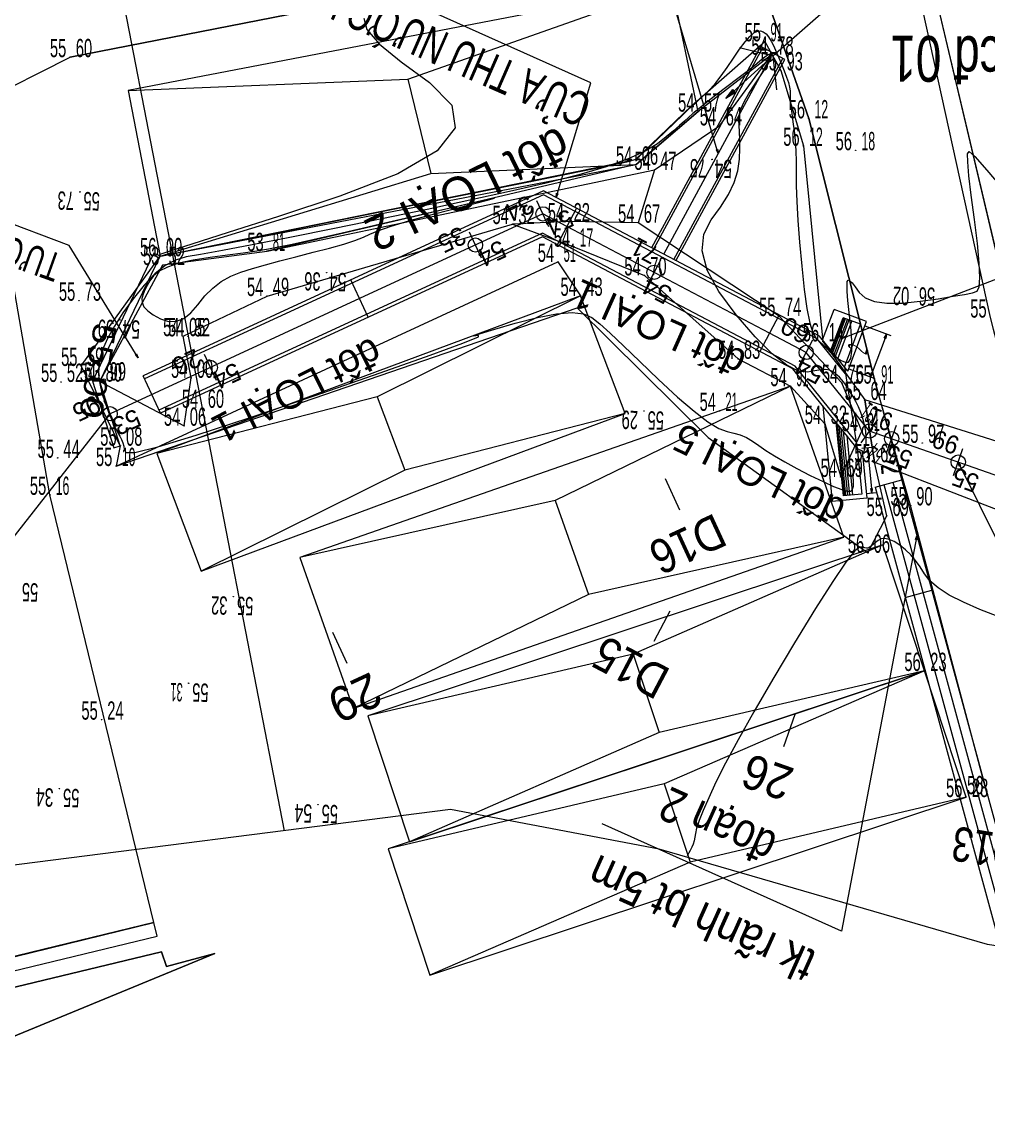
# Model space of a CAD drawing. Extents: x 2341 to 2734, y 4842 to 5070.
# Drawn here: x 2390.81 to 2433, y 4896.5 to 4944.51 of the extents above; entities that cross this region are included whole.
import ezdxf
from ezdxf.enums import TextEntityAlignment as Align

# ---------------------------------------------------------------- set-up
doc = ezdxf.new("R2010")
doc.units = 0
doc.header["$LTSCALE"] = 0.32
doc.header["$PDMODE"] = 32
doc.header["$PDSIZE"] = 0.16
for name, color, linetype, lineweight in [('1', 7, 'Continuous', 13), ('10', 7, 'Continuous', 13), ('2', 7, 'Continuous', 13), ('25', 7, 'Continuous', 13), ('26', 7, 'Continuous', 13), ('28', 7, 'Continuous', 13), ('3', 7, 'Continuous', 13), ('30', 7, 'Continuous', 13), ('32', 7, 'Continuous', 13), ('38', 7, 'Continuous', 13), ('39', 7, 'Continuous', 13), ('4', 7, 'Continuous', 13), ('6', 7, 'Continuous', 13), ('7', 7, 'Continuous', 13), ('8', 7, 'Continuous', 13), ('9', 7, 'Continuous', 13)]:
    doc.layers.add(name, color=color, linetype=linetype, lineweight=lineweight)
doc.layers.add('17', color=7, linetype='Continuous')

msp = doc.modelspace()

# ---------------------------------------------------------------- hatches: boundary and pattern name
at = {"layer": '3'}
msp.add_hatch(color=256, dxfattribs=at).paths.add_polyline_path([(2421.9687, 4941.4363), (2421.5422, 4941.1623), (2421.8568, 4941.5598)])
at = {"layer": '30'}
for points in [[(2421.1951, 4938.9451), (2421.2176, 4938.764), (2421.1376, 4938.928)], [(2414.2132, 4937.0094), (2414.132, 4936.8459), (2414.1558, 4937.0269)], [(2426.8146, 4930.741), (2426.6358, 4930.7045), (2426.7931, 4930.797)], [(2395.8134, 4930.0138), (2395.8821, 4929.8447), (2395.7623, 4929.9824)], [(2394.5248, 4927.2791), (2394.6594, 4927.4022), (2394.572, 4927.2421)], [(2431.7414, 4925.1125), (2431.6883, 4925.2871), (2431.7952, 4925.1392)], [(2429.8268, 4921.8978), (2429.8899, 4922.069), (2429.8858, 4921.8866)]]:
    msp.add_hatch(color=256, dxfattribs=at).paths.add_polyline_path(points)
at = {"layer": '9'}
for points in [[(2428.4664, 4930.7037), (2428.5679, 4930.8792), (2428.5288, 4930.6803)], [(2427.9661, 4929.1825), (2427.8646, 4929.007), (2427.9037, 4929.2059)], [(2427.7177, 4925.7188), (2427.7312, 4925.9211), (2427.784, 4925.7254)], [(2427.9412, 4924.1331), (2427.9277, 4923.9308), (2427.8749, 4924.1266)]]:
    msp.add_hatch(color=256, dxfattribs=at).paths.add_polyline_path(points)

# ---------------------------------------------------------------- linework, layer by layer
at = {"layer": '1'}
for centre in [(2423.249, 4943.666), (2392.911, 4942.973), (2423.542, 4943.079), (2423.945, 4942.399), (2420.34, 4940.595), (2421.29, 4939.991), (2425.169, 4940.302), (2424.934, 4939.1), (2427.221, 4938.909), (2417.627, 4938.279), (2418.432, 4938.049), (2412.238, 4935.683), (2414.648, 4935.802), (2417.718, 4935.741), (2414.912, 4934.692), (2396.846, 4934.277), (2401.517, 4934.504), (2396.964, 4933.896), (2414.214, 4934.032), (2417.994, 4933.44), (2393.303, 4932.333), (2401.515, 4932.54), (2415.205, 4932.548), (2423.878, 4931.665), (2397.853, 4930.786), (2398.068, 4930.776), (2425.789, 4930.556), (2422.086, 4929.795), (2393.399, 4929.485), (2392.522, 4928.788), (2394.214, 4928.8), (2394.391, 4928.849), (2398.197, 4928.964), (2424.371, 4928.602), (2426.618, 4928.743), (2428.083, 4928.712), (2427.612, 4927.999), (2398.673, 4927.655), (2421.279, 4927.524), (2397.888, 4926.87), (2425.873, 4926.953), (2427.486, 4926.639), (2395.106, 4926.001), (2430.123, 4926.123), (2392.37, 4925.47), (2394.921, 4925.114), (2428.038, 4925.278), (2426.563, 4924.637), (2392.035, 4923.853), (2429.613, 4923.394), (2428.572, 4922.931), (2427.754, 4921.323), (2430.223, 4916.16), (2394.285, 4914.033), (2432.042, 4910.652), (2432.962, 4910.775)]:
    msp.add_circle(centre, 0.01, dxfattribs=at)
at = {"layer": '10'}
for p, q in [((2418.309, 4934.653), (2423.071, 4943.4464)), ((2418.397, 4934.6054), (2423.1589, 4943.3988)), ((2418.8366, 4934.3673), (2423.5986, 4943.1607)), ((2419.2763, 4934.1292), (2424.0383, 4942.9226))]:
    msp.add_line(p, q, dxfattribs=at)
for points in [[(2419.3642, 4934.0816), (2424.1262, 4942.875), (2423.071, 4943.4464)], [(2426.8731, 4929.2535), (2425.6388, 4930.7836), (2413.5885, 4937.1322), (2396.0996, 4929.0538)], [(2426.7738, 4929.1378), (2425.5415, 4930.6653), (2413.5842, 4936.965), (2396.1625, 4928.9177)], [(2414.6063, 4935.5788), (2413.5624, 4936.1288), (2405.5553, 4932.4302), (2394.6613, 4927.3981)], [(2427.0058, 4927.6556), (2425.0549, 4930.074), (2423.4536, 4930.9176), (2414.6063, 4935.5788)], [(2427.2379, 4926.1734), (2424.5684, 4929.4826), (2413.5405, 4935.2926), (2396.7915, 4927.5559)], [(2427.2843, 4925.877), (2424.4711, 4929.3643), (2413.5362, 4935.1253), (2396.8544, 4927.4198)], [(2436.5228, 4923.9406), (2435.5529, 4923.9327), (2427.8238, 4926.6416), (2427.0058, 4927.6556)]]:
    msp.add_lwpolyline(points, dxfattribs=at)
at = {"layer": '2'}
for centre in [(2423.249, 4943.666), (2392.911, 4942.973), (2423.542, 4943.079), (2423.945, 4942.399), (2420.34, 4940.595), (2421.29, 4939.991), (2425.169, 4940.302), (2424.934, 4939.1), (2427.221, 4938.909), (2417.627, 4938.279), (2418.432, 4938.049), (2412.238, 4935.683), (2414.648, 4935.802), (2417.718, 4935.741), (2414.912, 4934.692), (2396.846, 4934.277), (2401.517, 4934.504), (2396.964, 4933.896), (2414.214, 4934.032), (2417.994, 4933.44), (2393.303, 4932.333), (2401.515, 4932.54), (2415.205, 4932.548), (2423.878, 4931.665), (2397.853, 4930.786), (2398.068, 4930.776), (2425.789, 4930.556), (2422.086, 4929.795), (2393.399, 4929.485), (2392.522, 4928.788), (2394.214, 4928.8), (2398.197, 4928.964), (2424.371, 4928.602), (2426.618, 4928.743), (2428.083, 4928.712), (2427.612, 4927.999), (2398.673, 4927.655), (2421.279, 4927.524), (2397.888, 4926.87), (2425.873, 4926.953), (2427.486, 4926.639), (2395.106, 4926.001), (2430.123, 4926.123), (2392.37, 4925.47), (2394.921, 4925.114), (2428.038, 4925.278), (2426.563, 4924.637), (2392.035, 4923.853), (2429.613, 4923.394), (2428.572, 4922.931), (2427.754, 4921.323), (2430.223, 4916.16), (2394.285, 4914.033), (2432.042, 4910.652), (2432.962, 4910.775)]:
    msp.add_circle(centre, 0.01, dxfattribs=at)
at = {"layer": '25'}
for p, q in [((2419.5379, 4923.1922), (2418.9089, 4924.554)), ((2418.4128, 4917.4666), (2419.112, 4918.7937)), ((2405.0127, 4916.4828), (2404.3837, 4917.8445)), ((2424.0731, 4912.8563), (2424.5692, 4914.2718))]:
    msp.add_line(p, q, dxfattribs=at)
at = {"layer": '26'}
for p, q in [((2413.8244, 4935.5614), (2413.3003, 4936.6962)), ((2410.874, 4934.1985), (2410.3498, 4935.3333)), ((2418.1193, 4933.0215), (2418.702, 4934.1274)), ((2424.7636, 4929.521), (2425.3462, 4930.6269)), ((2399.2992, 4928.8519), (2398.775, 4929.9867)), ((2394.9234, 4926.8307), (2394.3993, 4927.9655)), ((2427.4635, 4926.1309), (2428.1842, 4927.1522)), ((2428.5797, 4925.7144), (2428.9931, 4926.894)), ((2431.4863, 4924.6956), (2431.8998, 4925.8753))]:
    msp.add_line(p, q, dxfattribs=at)
for centre in [(2413.5624, 4936.1288), (2410.6119, 4934.7659), (2418.4106, 4933.5745), (2425.0549, 4930.074), (2399.0371, 4929.4193), (2394.6613, 4927.3981), (2427.8238, 4926.6416), (2428.7864, 4926.3042), (2431.6931, 4925.2855)]:
    msp.add_circle(centre, 0.3125, dxfattribs=at)
at = {"layer": '28'}
for p, q in [((2425.7708, 4930.62), (2426.2724, 4931.9552)), ((2427.6883, 4931.4233), (2426.2724, 4931.9552)), ((2426.1352, 4930.1683), (2426.6701, 4931.5922)), ((2426.1518, 4930.1477), (2426.6914, 4931.5842)), ((2426.1692, 4930.1261), (2426.7138, 4931.5758)), ((2426.2138, 4930.0708), (2426.7711, 4931.5542)), ((2426.2824, 4929.9858), (2426.8592, 4931.5211)), ((2426.3393, 4929.9153), (2426.9323, 4931.4937)), ((2426.4358, 4929.7956), (2427.0562, 4931.4471)), ((2427.4307, 4931.3064), (2426.6701, 4931.5922)), ((2426.7274, 4929.4342), (2427.4307, 4931.3064)), ((2426.8731, 4929.2535), (2427.6883, 4931.4233)), ((2425.7814, 4927.7399), (2426.1943, 4923.5587)), ((2426.3539, 4927.0303), (2426.6722, 4923.8068)), ((2426.38, 4926.9979), (2426.6949, 4923.8091)), ((2426.4074, 4926.964), (2426.7187, 4923.8114)), ((2426.4775, 4926.8771), (2426.7796, 4923.8175)), ((2426.5707, 4926.7616), (2426.8606, 4923.8254)), ((2426.6746, 4926.6328), (2426.9509, 4923.8344)), ((2426.8263, 4926.4448), (2427.0827, 4923.8474)), ((2427.2843, 4925.877), (2427.4808, 4923.8867)), ((2427.2843, 4925.877), (2427.4947, 4925.7817)), ((2427.4947, 4925.7817), (2427.6995, 4923.7073)), ((2427.6995, 4923.7073), (2426.1943, 4923.5587)), ((2427.4808, 4923.8867), (2426.6722, 4923.8068))]:
    msp.add_line(p, q, dxfattribs=at)
at = {"layer": '3'}
for p, q in [((2423.597, 4943.0325), (2432.324, 4950.683)), ((2394.3456, 4949.9787), (2402.2537, 4909.1834)), ((2421.5422, 4941.1623), (2423.422, 4942.8653)), ((2407.6642, 4942.0112), (2408.6599, 4937.8861)), ((2394.214, 4928.8), (2393.892, 4928.8225)), ((2406.32, 4928.1335), (2407.5272, 4924.9302)), ((2428.0675, 4924.1969), (2434.7223, 4899.7317)), ((2428.4535, 4924.3019), (2435.1082, 4899.8366)), ((2428.8395, 4924.4069), (2435.4942, 4899.9416)), ((2414.0955, 4923.6122), (2415.5495, 4919.5051)), ((2417.5035, 4916.8967), (2418.636, 4913.4674)), ((2418.854, 4911.2332), (2419.9865, 4907.8039))]:
    msp.add_line(p, q, dxfattribs=at)
for points in [[(2447.9595, 4953.8413), (2430.279, 4947.435), (2435.473, 4925.48), (2437.427, 4925.149), (2445.766, 4924.157), (2451.382, 4923.803), (2453.657, 4923.992), (2456.729, 4923.372), (2458.953, 4922.041), (2463.153, 4919.541), (2467.278, 4917.463), (2480.361, 4912.181), (2480.716, 4911.284)], [(2441.0308, 4901.4476), (2435.583, 4921.959), (2434.668, 4925.479), (2433.1, 4931.597), (2429.651, 4947.292), (2430.493, 4950.928), (2437.4289, 4953.2145)], [(2396.5752, 4905.1667), (2392.035, 4923.853), (2389.049, 4941.017), (2392.911, 4942.973), (2420.781, 4948.436), (2423.288, 4945.673), (2425.169, 4940.302), (2428.083, 4928.712), (2435.8802, 4900.0466)], [(2395.4523, 4941.514), (2407.6642, 4942.0112), (2419.188, 4946.085)], [(2422.1444, 4943.396), (2423.597, 4943.0325), (2423.7609, 4941.5508)], [(2396.846, 4934.277), (2408.6599, 4937.8861), (2417.627, 4938.279)], [(2394.921, 4925.114), (2414.214, 4934.032), (2415.205, 4932.548)], [(2415.205, 4932.548), (2406.32, 4928.1335), (2396.7032, 4925.6607)], [(2424.371, 4928.602), (2414.0955, 4923.6122), (2402.9387, 4921.1119)], [(2417.144, 4927.4029), (2407.5272, 4924.9302), (2398.6422, 4920.5156)], [(2426.7063, 4922.0054), (2415.5495, 4919.5051), (2405.274, 4914.5152)], [(2428.404, 4921.668), (2417.5035, 4916.8967), (2405.9165, 4914.2041)], [(2430.223, 4916.16), (2418.854, 4911.2332), (2406.7985, 4908.3851)], [(2430.223, 4916.16), (2418.636, 4913.4674), (2407.7355, 4908.6961)], [(2432.042, 4910.652), (2419.9865, 4907.8039), (2408.6175, 4902.8771)]]:
    msp.add_lwpolyline(points, dxfattribs=at)
for points in [[(2395.4523, 4941.514), (2396.846, 4934.277), (2417.627, 4938.279), (2420.34, 4940.595), (2419.188, 4946.085)], [(2421.9687, 4941.4363), (2421.5422, 4941.1623), (2421.8568, 4941.5598)], [(2394.8202, 4925.9099), (2395.106, 4926.001), (2394.214, 4928.8), (2396.846, 4934.277), (2396.5756, 4934.4069), (2393.892, 4928.8225)], [(2415.205, 4932.548), (2396.7032, 4925.6607), (2398.6422, 4920.5156), (2417.144, 4927.4029)], [(2424.371, 4928.602), (2402.9387, 4921.1119), (2405.274, 4914.5152), (2426.7063, 4922.0054)], [(2428.038, 4925.278), (2435.867, 4922.258), (2435.246, 4925.5994), (2427.612, 4927.999)], [(2428.404, 4921.668), (2405.9165, 4914.2041), (2407.7355, 4908.6961), (2430.223, 4916.16)], [(2430.223, 4916.16), (2406.7985, 4908.3851), (2408.6175, 4902.8771), (2432.042, 4910.652)]]:
    msp.add_lwpolyline(points, close=True, dxfattribs=at)
at = {"layer": '30'}
for points in [[(2421.2176, 4938.764), (2417.4416, 4951.459), (2392.4229, 4962.6854)], [(2414.132, 4936.8459), (2415.658, 4941.8515), (2397.5448, 4949.9793)], [(2395.8821, 4929.8447), (2392.8703, 4934.7459), (2383.3761, 4938.3334)], [(2426.6358, 4930.7045), (2434.5873, 4933.7571), (2443.8472, 4929.6019)], [(2394.6594, 4927.4022), (2382.512, 4911.9052), (2368.4673, 4918.2073)], [(2431.6883, 4925.2871), (2439.1257, 4910.2861), (2453.1703, 4903.9839)], [(2429.8899, 4922.069), (2426.6038, 4904.7962), (2416.1523, 4909.4861)]]:
    msp.add_lwpolyline(points, dxfattribs=at)
for points in [[(2421.1951, 4938.9451), (2421.2176, 4938.764), (2421.1376, 4938.928)], [(2414.2132, 4937.0094), (2414.132, 4936.8459), (2414.1558, 4937.0269)], [(2426.8146, 4930.741), (2426.6358, 4930.7045), (2426.7931, 4930.797)], [(2395.8134, 4930.0138), (2395.8821, 4929.8447), (2395.7623, 4929.9824)], [(2394.5248, 4927.2791), (2394.6594, 4927.4022), (2394.572, 4927.2421)], [(2431.7414, 4925.1125), (2431.6883, 4925.2871), (2431.7952, 4925.1392)], [(2429.8268, 4921.8978), (2429.8899, 4922.069), (2429.8858, 4921.8866)]]:
    msp.add_lwpolyline(points, close=True, dxfattribs=at)
at = {"layer": '32'}
for centre in [(2420.9476, 4938.5056), (2393.3404, 4937.0912), (2404.1127, 4933.5644), (2429.8158, 4932.9268), (2395.0968, 4931.4923), (2417.9725, 4927.5147), (2400.0427, 4919.4087), (2398.0877, 4915.626), (2392.4477, 4911.0237), (2403.7402, 4910.3249)]:
    msp.add_circle(centre, 0.01, dxfattribs=at)
at = {"layer": '38'}
msp.add_line((2374.3595, 4899.769), (2396.5752, 4905.1667), dxfattribs=at)
at = {"layer": '39'}
for points in [[(2396.5752, 4905.1667), (2374.3595, 4899.769), (2374.4971, 4899.2076), (2396.7183, 4904.583)], [(2372.1957, 4897.0469), (2374.8903, 4897.8795), (2374.6999, 4898.5492), (2396.9061, 4903.8915), (2397.12, 4903.2459), (2399.2294, 4903.8155), (2386.2898, 4898.4915)], [(2396.9061, 4903.8915), (2374.6999, 4898.5492), (2374.8903, 4897.8795), (2372.1957, 4897.0469), (2386.2898, 4898.4915), (2399.2294, 4903.8155), (2397.12, 4903.2459)], [(2372.1957, 4897.0469), (2374.8903, 4897.8795), (2374.6999, 4898.5492), (2396.9061, 4903.8915), (2397.12, 4903.2459), (2399.2294, 4903.8155), (2386.2898, 4898.4915)], [(2396.9061, 4903.8915), (2374.6999, 4898.5492), (2374.8903, 4897.8795), (2372.1957, 4897.0469), (2386.2898, 4898.4915), (2399.2294, 4903.8155), (2397.12, 4903.2459)], [(2372.1957, 4897.0469), (2374.8903, 4897.8795), (2374.6999, 4898.5492), (2396.9061, 4903.8915), (2397.12, 4903.2459), (2399.2294, 4903.8155), (2386.2898, 4898.4915)], [(2396.9061, 4903.8915), (2374.6999, 4898.5492), (2374.8903, 4897.8795), (2372.1957, 4897.0469), (2386.2898, 4898.4915), (2399.2294, 4903.8155), (2397.12, 4903.2459)]]:
    msp.add_lwpolyline(points, close=True, dxfattribs=at)
at = {"layer": '4'}
for points in [[(2437.937, 4913.096), (2435.583, 4921.959), (2433.1, 4931.597), (2429.651, 4947.292), (2430.493, 4950.928)], [(2432.962, 4910.775), (2429.613, 4923.394), (2428.083, 4928.712), (2425.169, 4940.302), (2423.288, 4945.673), (2420.781, 4948.436), (2392.911, 4942.973)], [(2430.279, 4947.435), (2433.942, 4931.874), (2435.473, 4925.48), (2435.473, 4925.48), (2445.859, 4924.313), (2451.425, 4924.011), (2453.823, 4924.017), (2456.575, 4923.504), (2459.134, 4921.97), (2463.076, 4919.618), (2467.254, 4917.546), (2480.507, 4912.302), (2486.618, 4900.936), (2490.332, 4895.977), (2496.504, 4886.891), (2500.43, 4885.152), (2515.655, 4882.828), (2525.217, 4874.452), (2536.114, 4875.697), (2555.727, 4890.345), (2574.607, 4899.977)], [(2395.106, 4926.001), (2393.399, 4929.485), (2396.846, 4934.277), (2417.5953, 4938.4971), (2420.0493, 4940.8417), (2423.249, 4943.666), (2423.945, 4942.399)], [(2394.214, 4928.8), (2396.964, 4933.896), (2401.517, 4934.504), (2418.432, 4938.049), (2421.29, 4939.991), (2423.542, 4943.079)], [(2423.542, 4943.079), (2420.34, 4940.595), (2417.627, 4938.279), (2401.517, 4934.504)], [(2423.945, 4942.399), (2424.934, 4939.1), (2425.789, 4930.556), (2427.612, 4927.999)], [(2418.432, 4938.049), (2417.718, 4935.741), (2414.648, 4935.802), (2412.238, 4935.683)], [(2394.214, 4928.8), (2397.888, 4926.87), (2398.197, 4928.964), (2397.853, 4930.786), (2401.515, 4932.54), (2412.238, 4935.683), (2414.912, 4934.692), (2417.994, 4933.44), (2422.086, 4929.795), (2424.374, 4928.599), (2425.873, 4926.953), (2426.563, 4924.637), (2427.486, 4926.639), (2426.618, 4928.743), (2423.878, 4931.665), (2417.718, 4935.741)], [(2395.106, 4926.001), (2394.921, 4925.114), (2415.0567, 4932.0178), (2420.7708, 4926.3543), (2427.754, 4921.323), (2428.572, 4922.931), (2428.038, 4925.278), (2427.612, 4927.999)]]:
    msp.add_lwpolyline(points, dxfattribs=at)
msp.add_point((2394.391, 4928.849), dxfattribs=at)
at = {"layer": '6'}
for points in [[(2424.7204, 4929.2537), (2424.2086, 4929.5177), (2423.5763, 4930.0205), (2422.8278, 4930.7614), (2421.992, 4931.7156), (2421.2391, 4932.7363), (2420.7391, 4933.6767), (2420.5206, 4934.5119), (2420.5836, 4935.2386), (2420.9017, 4935.8633), (2421.3145, 4936.4266), (2421.6617, 4936.9696), (2421.9159, 4937.4991), (2422.0735, 4938.0158), (2422.1403, 4938.5161), (2422.1541, 4938.9782), (2422.1528, 4939.3805), (2422.1431, 4939.7195), (2422.127, 4939.9959), (2422.1103, 4940.2183), (2422.1245, 4940.4364), (2422.2012, 4940.6999), (2422.3457, 4941.0171), (2422.5571, 4941.3878), (2422.8259, 4941.8024), (2423.0947, 4942.2042), (2423.3065, 4942.5364), (2423.4515, 4942.7892), (2423.5287, 4942.9616), (2423.5414, 4943.0571), (2423.5114, 4943.0967), (2423.4602, 4943.1018), (2423.3914, 4943.076), (2423.3048, 4943.0195), (2423.1957, 4942.9302), (2423.0357, 4942.7955), (2422.7967, 4942.6029), (2422.4742, 4942.3503), (2422.0692, 4942.0389), (2421.5935, 4941.6767)], [(2421.5935, 4941.6767), (2421.115, 4941.3115), (2420.7021, 4940.9908), (2420.366, 4940.7228), (2420.1074, 4940.5076), (2419.9171, 4940.3389), (2419.7411, 4940.178), (2419.5253, 4939.9864), (2419.2601, 4939.7576), (2418.9415, 4939.4907), (2418.5566, 4939.1878), (2418.0307, 4938.8621), (2417.2893, 4938.5268), (2416.3198, 4938.1842), (2415.1213, 4937.8346), (2413.7009, 4937.4773), (2412.1018, 4937.1085), (2410.3674, 4936.7246), (2408.5061, 4936.325), (2406.525, 4935.9107), (2404.4584, 4935.4884), (2402.5047, 4935.097), (2400.8621, 4934.7751), (2399.564, 4934.529), (2398.6115, 4934.3573), (2397.9797, 4934.2459), (2397.5162, 4934.1109), (2397.0686, 4933.8683), (2396.611, 4933.5042), (2396.1401, 4933.0185), (2395.6621, 4932.4241), (2395.2177, 4931.7996), (2394.8477, 4931.2235), (2394.559, 4930.7091), (2394.3524, 4930.2578), (2394.2259, 4929.8639), (2394.1662, 4929.4935), (2394.1598, 4929.1123), (2394.2045, 4928.7146), (2394.2989, 4928.3004)], [(2394.2989, 4928.3004), (2394.4382, 4927.875), (2394.5948, 4927.4709), (2394.7408, 4927.1207), (2394.8715, 4926.8297), (2394.9859, 4926.5983), (2395.0837, 4926.4219), (2395.1622, 4926.2741), (2395.2192, 4926.1285), (2395.2559, 4925.9812), (2395.2806, 4925.8346), (2395.3431, 4925.7077), (2395.7333, 4925.7113), (2396.7406, 4925.9562), (2398.4116, 4926.4604), (2400.7373, 4927.2208), (2403.6161, 4928.201), (2406.4474, 4929.1856), (2408.6309, 4929.9593), (2410.0657, 4930.486), (2410.7476, 4930.7634), (2410.7512, 4930.8147), (2410.5285, 4930.7814), (2410.5322, 4930.8051), (2410.8389, 4930.9096), (2411.4557, 4931.0967), (2412.3501, 4931.3536), (2413.3183, 4931.6007), (2414.1564, 4931.7586), (2414.8301, 4931.8136), (2415.337, 4931.7629), (2415.698, 4931.604), (2416.0405, 4931.3245), (2416.4919, 4930.9118), (2417.0735, 4930.3647), (2417.786, 4929.6863), (2418.6111, 4928.8986), (2419.4403, 4928.1289), (2420.1647, 4927.5047), (2420.7659, 4927.0475)], [(2426.9758, 4928.3609), (2426.8682, 4928.5319), (2426.7705, 4928.6759), (2426.6817, 4928.7945), (2426.5957, 4928.8971), (2426.5066, 4928.993), (2426.4133, 4929.0838), (2426.315, 4929.1694), (2426.2089, 4929.2475), (2426.0783, 4929.3046), (2425.9066, 4929.3275), (2425.6908, 4929.3145), (2425.4293, 4929.2685), (2425.1166, 4929.2094), (2424.7204, 4929.2537)], [(2420.7659, 4927.0475), (2421.2422, 4926.7583), (2421.6019, 4926.6231), (2421.8957, 4926.556), (2422.1749, 4926.471), (2422.4483, 4926.3533), (2422.7184, 4926.2005), (2422.9911, 4926.0132), (2423.2993, 4925.7965), (2423.6757, 4925.5558), (2424.1256, 4925.2922), (2424.6477, 4925.007), (2425.2287, 4924.707), (2425.7905, 4924.432), (2426.2548, 4924.2218), (2426.6086, 4924.0829), (2426.8505, 4924.016), (2426.987, 4924.0176), (2427.0571, 4924.0659), (2427.0999, 4924.1394), (2427.1223, 4924.2343), (2427.1261, 4924.3498), (2427.1152, 4924.4855), (2427.1119, 4924.6383), (2427.1383, 4924.8054), (2427.198, 4924.9862), (2427.2909, 4925.1808), (2427.4118, 4925.3891), (2427.5309, 4925.6111), (2427.618, 4925.847), (2427.6682, 4926.0967), (2427.6807, 4926.3599), (2427.6569, 4926.635), (2427.6053, 4926.9126), (2427.5343, 4927.1831), (2427.4455, 4927.4448), (2427.3394, 4927.6973), (2427.2181, 4927.9392), (2427.0931, 4928.1629), (2426.9758, 4928.3609)]]:
    msp.add_lwpolyline(points, dxfattribs=at)
at = {"layer": '7'}
for points in [[(2405.7351, 4944.6846), (2405.8746, 4944.1867), (2406.4208, 4943.5486), (2407.3645, 4942.7701), (2408.6095, 4941.8608), (2409.5873, 4940.879), (2409.7299, 4939.8832), (2408.9428, 4938.8838), (2407.2288, 4937.885), (2404.6977, 4936.9014), (2402.0068, 4936.0164), (2399.8134, 4935.3135), (2398.229, 4934.8066), (2397.2652, 4934.4956), (2396.8803, 4934.3668), (2396.8125, 4934.3371), (2396.7995, 4934.3233), (2396.7963, 4934.3113), (2396.7952, 4934.2987), (2396.7949, 4934.2851), (2396.7953, 4934.2721), (2396.7963, 4934.261), (2396.7981, 4934.2519), (2396.8007, 4934.2451)], [(2420.36, 4941.0906), (2420.5037, 4941.2218), (2420.68, 4941.3867), (2420.8825, 4941.5942), (2421.1049, 4941.8533), (2421.346, 4942.1653), (2421.605, 4942.5287), (2421.8785, 4942.9339), (2422.1456, 4943.3244), (2422.3859, 4943.6439), (2422.5957, 4943.8826), (2422.7749, 4944.0394), (2422.9252, 4944.1163), (2423.0574, 4944.1272), (2423.1824, 4944.0862), (2423.3021, 4943.9955), (2423.4168, 4943.8561), (2423.5273, 4943.6702), (2423.6366, 4943.4505), (2423.7482, 4943.2098), (2423.8624, 4942.9503), (2423.979, 4942.6732), (2424.0958, 4942.3829), (2424.2003, 4942.1047), (2424.2797, 4941.864), (2424.332, 4941.6647), (2424.3574, 4941.5065), (2424.359, 4941.3821), (2424.3547, 4941.2487), (2424.3626, 4941.0634), (2424.3858, 4940.819), (2424.4244, 4940.5148), (2424.4763, 4940.1534), (2424.5292, 4939.7521), (2424.5705, 4939.3279), (2424.5982, 4938.8837), (2424.6123, 4938.4184), (2424.6154, 4937.9243), (2424.6227, 4937.3544), (2424.6492, 4936.6621)], [(2396.8007, 4934.2451), (2396.8039, 4934.2405), (2396.8079, 4934.2382), (2396.8124, 4934.2384), (2396.8175, 4934.2412), (2396.8233, 4934.2464), (2396.8295, 4934.2538), (2396.8356, 4934.2615), (2396.8411, 4934.268), (2396.8477, 4934.2731), (2396.8651, 4934.2789), (2396.9503, 4934.2969), (2397.4356, 4934.3949), (2398.6525, 4934.6405), (2400.6549, 4935.0447), (2403.4334, 4935.6056), (2406.8776, 4936.301), (2410.3358, 4936.9996), (2413.1559, 4937.5702), (2415.2276, 4937.9906), (2416.5409, 4938.2588), (2417.146, 4938.3852), (2417.3541, 4938.4336), (2417.4766, 4938.4681), (2417.5673, 4938.5), (2417.6367, 4938.5321), (2417.6938, 4938.5706), (2417.7824, 4938.6497), (2417.9462, 4938.8038), (2418.1922, 4939.0382), (2418.5197, 4939.352), (2418.9168, 4939.7336), (2419.3128, 4940.1142), (2419.6373, 4940.4249), (2419.8783, 4940.6543), (2420.0352, 4940.8017), (2420.1163, 4940.875), (2420.1711, 4940.9222), (2420.2495, 4940.9913), (2420.36, 4941.0906)], [(2430.8168, 4932.4246), (2431.4695, 4932.5274), (2431.9712, 4932.6131), (2432.3195, 4932.6837), (2432.5208, 4932.7572), (2432.6157, 4932.9401), (2432.6452, 4933.3387), (2432.6164, 4933.9703), (2432.5318, 4934.832), (2432.3991, 4935.89), (2432.2613, 4936.9431), (2432.1618, 4937.7904), (2432.1085, 4938.3968), (2432.1059, 4938.7549), (2432.1724, 4938.8537), (2432.4153, 4938.6351), (2432.9416, 4938.0416), (2433.7682, 4937.0648)], [(2411.0872, 4936.7068), (2411.4488, 4936.8099), (2411.0925, 4936.7405), (2410.0195, 4936.4991), (2408.3062, 4936.104), (2406.4097, 4935.6647), (2404.787, 4935.2907), (2403.5158, 4935.0004), (2402.6038, 4934.7961), (2402.0203, 4934.6715), (2401.5728, 4934.5877), (2401.0689, 4934.5055), (2400.4759, 4934.4182), (2399.791, 4934.3246), (2399.0297, 4934.2231), (2398.2875, 4934.1068), (2397.66, 4933.9688), (2397.1634, 4933.808), (2396.7992, 4933.6245), (2396.56, 4933.4205), (2396.4001, 4933.2091), (2396.2735, 4933.0031), (2396.1725, 4932.8048), (2396.0965, 4932.6144), (2396.0493, 4932.4314), (2396.055, 4932.2519), (2396.1374, 4932.0723), (2396.3006, 4931.8921), (2396.5439, 4931.7127), (2396.8606, 4931.5429), (2397.2102, 4931.434), (2397.552, 4931.4374), (2397.8792, 4931.5615), (2398.1913, 4931.8055), (2398.4916, 4932.157), (2398.8014, 4932.5413), (2399.1418, 4932.8837), (2399.5165, 4933.1717), (2399.9266, 4933.4038), (2400.3745, 4933.5844)], [(2400.3745, 4933.5844), (2400.8743, 4933.7418), (2401.4399, 4933.9042), (2402.0733, 4934.0762), (2402.7725, 4934.2585), (2403.5237, 4934.4492), (2404.2465, 4934.6371), (2404.8604, 4934.811), (2405.3524, 4934.9692), (2405.7248, 4935.1122), (2406.0046, 4935.2447), (2406.3521, 4935.3944), (2406.927, 4935.5891), (2407.7546, 4935.833), (2408.8276, 4936.1244), (2410.076, 4936.447), (2411.0872, 4936.7068)], [(2424.6492, 4936.6621), (2424.6975, 4935.84), (2424.7681, 4934.891), (2424.8599, 4933.839), (2424.9676, 4932.8246), (2425.0858, 4931.9887), (2425.2135, 4931.355), (2425.3503, 4930.9251), (2425.4946, 4930.6851), (2425.6369, 4930.5497), (2425.768, 4930.4337), (2425.8863, 4930.3225), (2425.9919, 4930.2135), (2426.0872, 4930.1066), (2426.1856, 4930.0025), (2426.3008, 4929.9023), (2426.435, 4929.8065), (2426.5877, 4929.717), (2426.7536, 4929.6448), (2426.9026, 4929.6547), (2427.0041, 4929.811), (2427.0532, 4930.1244), (2427.0498, 4930.5932), (2426.9991, 4931.1975), (2426.9323, 4931.8194), (2426.8804, 4932.3409), (2426.8488, 4932.7419), (2426.8386, 4933.0195), (2426.8506, 4933.1765), (2426.8893, 4933.2331), (2426.9593, 4933.2095), (2427.0614, 4933.1094), (2427.1972, 4932.9354), (2427.3745, 4932.6991), (2427.6387, 4932.4672), (2428.0352, 4932.3062), (2428.5713, 4932.2275), (2429.2445, 4932.2317), (2430.0341, 4932.3117), (2430.8168, 4932.4246)], [(2429.8355, 4920.9796), (2429.6228, 4921.2294), (2429.3912, 4921.4549), (2429.1438, 4921.6533), (2428.9008, 4921.81), (2428.6825, 4921.9103), (2428.4924, 4921.952), (2428.3309, 4921.9355), (2428.1972, 4921.866), (2428.0857, 4921.7751), (2427.991, 4921.6942), (2427.912, 4921.6285), (2427.8482, 4921.5791), (2427.7975, 4921.5461), (2427.7478, 4921.5291), (2427.6871, 4921.5278), (2427.6128, 4921.5413), (2427.5226, 4921.565), (2427.4039, 4921.5725), (2427.1846, 4921.4085), (2426.7926, 4920.9182), (2426.2162, 4920.0763), (2425.4573, 4918.8849), (2424.539, 4917.3832), (2423.5977, 4915.8044), (2422.77, 4914.3813), (2422.0792, 4913.1539), (2421.5283, 4912.1278), (2421.1126, 4911.2976), (2420.8002, 4910.6249), (2420.5593, 4910.0711), (2420.3841, 4909.6295), (2420.2729, 4909.2976), (2420.22, 4909.068), (2420.1939, 4908.898), (2420.1628, 4908.7451), (2420.1212, 4908.6016), (2420.067, 4908.464), (2419.9939, 4908.3192), (2419.8656, 4908.0921)], [(2433.396, 4918.5503), (2432.6445, 4918.8466), (2431.9195, 4919.1602), (2431.3066, 4919.4755), (2430.8201, 4919.7895), (2430.4606, 4920.1017), (2430.2181, 4920.4102), (2430.0304, 4920.7059), (2429.8355, 4920.9796)]]:
    msp.add_lwpolyline(points, dxfattribs=at)
at = {"layer": '8'}
msp.add_lwpolyline([(2546.4497, 4851.9196), (2520.0347, 4851.5404), (2502.157, 4858.4968), (2486.8403, 4865.5752), (2473.8434, 4880.044), (2464.1135, 4895.1583), (2460.6116, 4897.3264), (2450.2375, 4901.5471), (2432.9757, 4904.2169), (2418.6374, 4908.3828), (2409.5283, 4910.1154), (2388.5124, 4907.4229), (2379.9087, 4945.0234), (2417.8897, 4958.06), (2436.3346, 4948.2293), (2445.1788, 4945.6805), (2458.6095, 4942.5864), (2465.6163, 4940.3294), (2480.8864, 4931.8196), (2492.8545, 4924.4097), (2505.7422, 4904.3902), (2508.6897, 4901.1088), (2520.935, 4897.8033), (2529.8337, 4890.4632)], dxfattribs=at)
at = {"layer": '9'}
for p, q in [((2415.0258, 4936.375), (2414.1868, 4934.7825)), ((2405.9327, 4931.6132), (2405.1779, 4933.2472)), ((2423.8731, 4931.7139), (2423.0341, 4930.1214)), ((2427.6179, 4931.2361), (2428.7552, 4930.8089)), ((2428.4976, 4930.692), (2427.9349, 4929.1942)), ((2426.7274, 4929.4342), (2427.2843, 4925.877)), ((2426.9146, 4929.3639), (2428.0518, 4928.9366)), ((2396.8544, 4927.4198), (2396.0996, 4929.0538)), ((2427.4833, 4925.8967), (2427.9302, 4925.9408)), ((2427.7508, 4925.7221), (2427.9081, 4924.1298)), ((2428.0675, 4924.1969), (2429.2255, 4924.5119)), ((2427.6798, 4923.9063), (2428.1268, 4923.9505)), ((2429.3799, 4919.3722), (2430.5378, 4919.6872))]:
    msp.add_line(p, q, dxfattribs=at)
for points in [[(2428.4664, 4930.7037), (2428.5679, 4930.8792), (2428.5288, 4930.6803)], [(2427.9661, 4929.1825), (2427.8646, 4929.007), (2427.9037, 4929.2059)], [(2427.7177, 4925.7188), (2427.7312, 4925.9211), (2427.784, 4925.7254)], [(2427.9412, 4924.1331), (2427.9277, 4923.9308), (2427.8749, 4924.1266)]]:
    msp.add_lwpolyline(points, close=True, dxfattribs=at)

# ---------------------------------------------------------------- texts
at = {"layer": '1'}
for s, width, p in [('55', 0.6, (2422.37, 4943.666)), ('91', 0.45, (2423.499, 4943.666)), ('55', 0.6, (2392.032, 4942.973)), ('60', 0.6, (2393.161, 4942.973)), ('54', 0.6, (2422.6636, 4943.079)), ('78', 0.6, (2423.792, 4943.079)), ('55', 0.6, (2423.066, 4942.399)), ('93', 0.6, (2424.195, 4942.399)), ('54', 0.6, (2419.4616, 4940.595)), ('57', 0.6, (2420.59, 4940.595)), ('64', 0.6, (2421.54, 4939.991)), ('56', 0.6, (2424.2894, 4940.302)), ('12', 0.5, (2425.419, 4940.302)), ('54', 0.6, (2420.4116, 4939.991)), ('56', 0.6, (2424.0544, 4939.1)), ('12', 0.5, (2425.184, 4939.1)), ('56', 0.6, (2426.3414, 4938.909)), ('18', 0.5, (2427.471, 4938.909)), ('54', 0.6, (2416.7486, 4938.279)), ('06', 0.6, (2417.877, 4938.279)), ('54', 0.6, (2417.5536, 4938.049)), ('47', 0.6, (2418.682, 4938.049)), ('54', 0.6, (2411.3596, 4935.683)), ('32', 0.6, (2412.488, 4935.683)), ('54', 0.6, (2413.7696, 4935.802)), ('22', 0.6, (2414.898, 4935.802)), ('54', 0.6, (2416.8396, 4935.741)), ('67', 0.6, (2417.968, 4935.741)), ('56', 0.6, (2395.9664, 4934.277)), ('00', 0.6, (2397.096, 4934.277)), ('53', 0.6, (2400.6522, 4934.504)), ('81', 0.45, (2401.767, 4934.504)), ('54', 0.6, (2414.0336, 4934.692)), ('17', 0.5, (2415.162, 4934.692)), ('53', 0.6, (2396.0992, 4933.896)), ('52', 0.6, (2397.214, 4933.896)), ('54', 0.6, (2413.3356, 4934.032)), ('51', 0.45, (2414.464, 4934.032)), ('54', 0.6, (2417.1156, 4933.44)), ('70', 0.6, (2418.244, 4933.44)), ('55', 0.6, (2392.424, 4932.333)), ('73', 0.6, (2393.553, 4932.333)), ('54', 0.6, (2400.6366, 4932.54)), ('49', 0.6, (2401.765, 4932.54)), ('54', 0.6, (2414.3266, 4932.548)), ('43', 0.6, (2415.455, 4932.548)), ('55', 0.6, (2422.999, 4931.665)), ('74', 0.6, (2424.128, 4931.665)), ('55', 0.6, (2432.221, 4931.597)), ('54', 0.6, (2396.9746, 4930.786)), ('54', 0.6, (2397.1896, 4930.776)), ('05', 0.6, (2398.103, 4930.786)), ('82', 0.6, (2398.318, 4930.776)), ('56', 0.6, (2424.9094, 4930.556)), ('14', 0.55, (2426.039, 4930.556)), ('55', 0.6, (2392.52, 4929.485)), ('59', 0.6, (2393.649, 4929.485)), ('54', 0.6, (2421.2076, 4929.795)), ('83', 0.6, (2422.336, 4929.795)), ('54', 0.6, (2397.3186, 4928.964)), ('00', 0.6, (2398.447, 4928.964)), ('55', 0.6, (2391.643, 4928.788)), ('52', 0.6, (2392.772, 4928.788)), ('54', 0.6, (2393.3356, 4928.8)), ('53', 0.6, (2393.5262, 4928.849)), ('80', 0.6, (2394.464, 4928.8)), ('99', 0.6, (2394.641, 4928.849)), ('54', 0.6, (2423.4926, 4928.602)), ('91', 0.45, (2424.621, 4928.602)), ('54', 0.6, (2425.7396, 4928.743)), ('76', 0.6, (2426.868, 4928.743)), ('55', 0.6, (2427.204, 4928.712)), ('91', 0.45, (2428.333, 4928.712)), ('55', 0.6, (2426.733, 4927.999)), ('64', 0.6, (2427.862, 4927.999)), ('54', 0.6, (2397.7946, 4927.655)), ('60', 0.6, (2398.923, 4927.655)), ('54', 0.6, (2420.4006, 4927.524)), ('21', 0.45, (2421.529, 4927.524)), ('54', 0.6, (2397.0096, 4926.87)), ('06', 0.6, (2398.138, 4926.87)), ('54', 0.6, (2424.9946, 4926.953)), ('32', 0.6, (2426.123, 4926.953)), ('54', 0.6, (2426.6076, 4926.639)), ('31', 0.45, (2427.736, 4926.639)), ('55', 0.6, (2429.244, 4926.123)), ('97', 0.6, (2430.373, 4926.123)), ('55', 0.6, (2394.227, 4926.001)), ('08', 0.6, (2395.356, 4926.001)), ('55', 0.6, (2391.491, 4925.47)), ('44', 0.6, (2392.62, 4925.47)), ('55', 0.6, (2394.042, 4925.114)), ('10', 0.5, (2395.171, 4925.114)), ('55', 0.6, (2427.159, 4925.278)), ('62', 0.6, (2428.288, 4925.278)), ('54', 0.6, (2425.6846, 4924.637)), ('69', 0.6, (2426.813, 4924.637)), ('55', 0.6, (2391.156, 4923.853)), ('16', 0.5, (2392.285, 4923.853)), ('55', 0.6, (2428.734, 4923.394)), ('90', 0.6, (2429.863, 4923.394)), ('55', 0.6, (2427.693, 4922.931)), ('69', 0.6, (2428.822, 4922.931)), ('56', 0.6, (2426.8744, 4921.323)), ('06', 0.6, (2428.004, 4921.323)), ('56', 0.6, (2429.3434, 4916.16)), ('23', 0.6, (2430.473, 4916.16)), ('55', 0.6, (2393.406, 4914.033)), ('24', 0.6, (2394.535, 4914.033)), ('56', 0.6, (2432.0824, 4910.775)), ('56', 0.6, (2431.1624, 4910.652)), ('28', 0.6, (2432.292, 4910.652))]:
    msp.add_text(s, height=0.8, dxfattribs=dict(at, width=width)).set_placement(p)
at = {"layer": '17'}
for s, p in [('34', (2412.9084, 4936.9723)), ('35', (2409.9579, 4935.6094)), ('26', (2398.3831, 4930.2628)), ('95', (2394.0074, 4928.2416))]:
    msp.add_text(s, height=0.8, rotation=204.793, dxfattribs=at).set_placement(p)
for s, p in [('54', (2413.5792, 4935.8722)), ('54', (2410.6287, 4934.5093)), ('54', (2399.054, 4929.1628)), ('53', (2394.6761, 4927.1406))]:
    msp.add_text(s, height=0.8, rotation=204.793, dxfattribs=at).set_placement(p, align=Align.RIGHT)
for s, rotation, width, p in [('71', 152.218, 0.95, (2418.6831, 4934.6065)), ('60', 152.218, 1.05, (2425.3274, 4931.1059)), ('31', 144.789, 0.45, (2428.2274, 4927.6297)), ('91', 160.685, 0.85, (2428.9039, 4927.365)), ('99', 160.685, 0.95, (2431.8106, 4926.3463))]:
    msp.add_text(s, height=0.8, rotation=rotation, dxfattribs=dict(at, width=width)).set_placement(p)
for s, rotation, width, p in [('54', 152.218, 1.05, (2418.1711, 4933.4295)), ('54', 152.218, 1.05, (2424.8154, 4929.929)), ('54', 144.789, 0.5, (2428.082, 4926.1657)), ('55', 160.685, 0.95, (2428.6981, 4926.0808)), ('55', 160.685, 0.95, (2431.6048, 4925.0621))]:
    msp.add_text(s, height=0.8, rotation=rotation, dxfattribs=dict(at, width=width)).set_placement(p, align=Align.RIGHT)
at = {"layer": '2'}
for s, width, p in [('55', 0.6, (2422.37, 4943.666)), ('91', 0.45, (2423.499, 4943.666)), ('55', 0.6, (2392.032, 4942.973)), ('60', 0.6, (2393.161, 4942.973)), ('54', 0.6, (2422.6636, 4943.079)), ('78', 0.6, (2423.792, 4943.079)), ('55', 0.6, (2423.066, 4942.399)), ('93', 0.6, (2424.195, 4942.399)), ('54', 0.6, (2419.4616, 4940.595)), ('57', 0.6, (2420.59, 4940.595)), ('64', 0.6, (2421.54, 4939.991)), ('56', 0.6, (2424.2894, 4940.302)), ('12', 0.5, (2425.419, 4940.302)), ('54', 0.6, (2420.4116, 4939.991)), ('56', 0.6, (2424.0544, 4939.1)), ('12', 0.5, (2425.184, 4939.1)), ('56', 0.6, (2426.3414, 4938.909)), ('18', 0.5, (2427.471, 4938.909)), ('54', 0.6, (2416.7486, 4938.279)), ('06', 0.6, (2417.877, 4938.279)), ('54', 0.6, (2417.5536, 4938.049)), ('47', 0.6, (2418.682, 4938.049)), ('54', 0.6, (2411.3596, 4935.683)), ('32', 0.6, (2412.488, 4935.683)), ('54', 0.6, (2413.7696, 4935.802)), ('22', 0.6, (2414.898, 4935.802)), ('54', 0.6, (2416.8396, 4935.741)), ('67', 0.6, (2417.968, 4935.741)), ('56', 0.6, (2395.9664, 4934.277)), ('00', 0.6, (2397.096, 4934.277)), ('53', 0.6, (2400.6522, 4934.504)), ('81', 0.45, (2401.767, 4934.504)), ('54', 0.6, (2414.0336, 4934.692)), ('17', 0.5, (2415.162, 4934.692)), ('53', 0.6, (2396.0992, 4933.896)), ('52', 0.6, (2397.214, 4933.896)), ('54', 0.6, (2413.3356, 4934.032)), ('51', 0.45, (2414.464, 4934.032)), ('54', 0.6, (2417.1156, 4933.44)), ('70', 0.6, (2418.244, 4933.44)), ('55', 0.6, (2392.424, 4932.333)), ('73', 0.6, (2393.553, 4932.333)), ('54', 0.6, (2400.6366, 4932.54)), ('49', 0.6, (2401.765, 4932.54)), ('54', 0.6, (2414.3266, 4932.548)), ('43', 0.6, (2415.455, 4932.548)), ('55', 0.6, (2422.999, 4931.665)), ('74', 0.6, (2424.128, 4931.665)), ('55', 0.6, (2432.221, 4931.597)), ('54', 0.6, (2396.9746, 4930.786)), ('54', 0.6, (2397.1896, 4930.776)), ('05', 0.6, (2398.103, 4930.786)), ('82', 0.6, (2398.318, 4930.776)), ('56', 0.6, (2424.9094, 4930.556)), ('14', 0.55, (2426.039, 4930.556)), ('55', 0.6, (2392.52, 4929.485)), ('59', 0.6, (2393.649, 4929.485)), ('54', 0.6, (2421.2076, 4929.795)), ('83', 0.6, (2422.336, 4929.795)), ('54', 0.6, (2397.3186, 4928.964)), ('00', 0.6, (2398.447, 4928.964)), ('55', 0.6, (2391.643, 4928.788)), ('52', 0.6, (2392.772, 4928.788)), ('54', 0.6, (2393.3356, 4928.8)), ('80', 0.6, (2394.464, 4928.8)), ('54', 0.6, (2423.4926, 4928.602)), ('91', 0.45, (2424.621, 4928.602)), ('54', 0.6, (2425.7396, 4928.743)), ('76', 0.6, (2426.868, 4928.743)), ('55', 0.6, (2427.204, 4928.712)), ('91', 0.45, (2428.333, 4928.712)), ('55', 0.6, (2426.733, 4927.999)), ('64', 0.6, (2427.862, 4927.999)), ('54', 0.6, (2397.7946, 4927.655)), ('60', 0.6, (2398.923, 4927.655)), ('54', 0.6, (2420.4006, 4927.524)), ('21', 0.45, (2421.529, 4927.524)), ('54', 0.6, (2397.0096, 4926.87)), ('06', 0.6, (2398.138, 4926.87)), ('54', 0.6, (2424.9946, 4926.953)), ('32', 0.6, (2426.123, 4926.953)), ('54', 0.6, (2426.6076, 4926.639)), ('31', 0.45, (2427.736, 4926.639)), ('55', 0.6, (2429.244, 4926.123)), ('97', 0.6, (2430.373, 4926.123)), ('55', 0.6, (2394.227, 4926.001)), ('08', 0.6, (2395.356, 4926.001)), ('55', 0.6, (2391.491, 4925.47)), ('44', 0.6, (2392.62, 4925.47)), ('55', 0.6, (2394.042, 4925.114)), ('10', 0.5, (2395.171, 4925.114)), ('55', 0.6, (2427.159, 4925.278)), ('62', 0.6, (2428.288, 4925.278)), ('54', 0.6, (2425.6846, 4924.637)), ('69', 0.6, (2426.813, 4924.637)), ('55', 0.6, (2391.156, 4923.853)), ('16', 0.5, (2392.285, 4923.853)), ('55', 0.6, (2428.734, 4923.394)), ('90', 0.6, (2429.863, 4923.394)), ('55', 0.6, (2427.693, 4922.931)), ('69', 0.6, (2428.822, 4922.931)), ('56', 0.6, (2426.8744, 4921.323)), ('06', 0.6, (2428.004, 4921.323)), ('56', 0.6, (2429.3434, 4916.16)), ('23', 0.6, (2430.473, 4916.16)), ('55', 0.6, (2393.406, 4914.033)), ('24', 0.6, (2394.535, 4914.033)), ('56', 0.6, (2432.0824, 4910.775)), ('56', 0.6, (2431.1624, 4910.652)), ('28', 0.6, (2432.292, 4910.652))]:
    msp.add_text(s, height=0.8, dxfattribs=dict(at, width=width)).set_placement(p)
at = {"layer": '25'}
for s, rotation, width, p in [('D16', 204.793, 0.9, (2419.5678, 4922.3798)), ('D15', 152.218, 0.9, (2417.7394, 4916.9737)), ('26', 160.685, 0.95, (2423.608, 4912.2245)), ('D13', 170.623, 0.8, (2433.0191, 4909.1479))]:
    msp.add_text(s, height=1.5, rotation=rotation, dxfattribs=dict(at, width=width)).set_placement(p, align=Align.CENTER)
msp.add_text('29', height=1.5, rotation=204.793, dxfattribs=at).set_placement((2405.0414, 4915.6699), align=Align.CENTER)
at = {"layer": '30'}
for s, height, rotation, width, p in [('CỬA THU NƯỚC KT40X40(CM)', 1.5, 156.352, 0.7, (2415.7881, 4941.2478)), ('mcđ 01', 2, 179.539, 0.75, (2435.3139, 4943.8619)), ('đoạn 2', 1.5, 155.849, 0.85, (2423.8718, 4909.0075)), ('tk rãnh bt 5m', 1.5, 155.849, 0.9, (2425.5935, 4903.8626))]:
    msp.add_text(s, height=height, rotation=rotation, dxfattribs=dict(at, width=width)).set_placement(p)
at = {"layer": '32'}
for s, width, p in [('75', 0.6, (2420.6976, 4938.511)), ('54', 0.65, (2421.8258, 4938.4866)), ('73', 0.6, (2393.0905, 4937.0965)), ('55', 0.6, (2394.2192, 4937.0722)), ('36', 0.6, (2403.8627, 4933.5698)), ('54', 0.65, (2404.9909, 4933.5454)), ('02', 0.6, (2429.5659, 4932.9322)), ('56', 0.6, (2430.6952, 4932.9079)), ('59', 0.6, (2394.8469, 4931.4977)), ('54', 0.65, (2395.9751, 4931.4733)), ('29', 0.6, (2417.7226, 4927.5201)), ('55', 0.6, (2418.8513, 4927.4958)), ('55', 0.6, (2391.5277, 4919.9887)), ('32', 0.6, (2399.7928, 4919.4141)), ('55', 0.6, (2400.9215, 4919.3897)), ('31', 0.45, (2397.8377, 4915.6314)), ('55', 0.6, (2398.9665, 4915.607)), ('34', 0.65, (2392.1978, 4911.029)), ('55', 0.6, (2393.3265, 4911.0047)), ('54', 0.65, (2403.4903, 4910.3303)), ('55', 0.6, (2404.6191, 4910.306))]:
    msp.add_text(s, height=0.8, rotation=178.765, dxfattribs=dict(at, width=width)).set_placement(p)
at = {"layer": '6', "width": 1.25}
msp.add_text('55.00', height=1, rotation=260.836, dxfattribs=at).set_placement((2393.9695, 4931.4138))
at = {"layer": '9'}
for s, height, rotation, p in [('đốt LOẠI 2', 1.5, 205.928, (2414.2618, 4939.9729)), ('đốt LOẠI 1', 1.25, 156.001, (2422.5232, 4930.0673)), ('đốt LOẠI 1', 1.25, 206.74, (2406.1176, 4930.7667)), ('đốt LOẠI 5', 1.25, 154.325, (2426.8616, 4923.5571))]:
    msp.add_text(s, height=height, rotation=rotation, dxfattribs=at).set_placement(p)
for s, height, rotation, width, p in [('TƯỜNG CÁNH SỐ 4', 1.25, 160.305, 0.7, (2392.6393, 4934.3218)), ('2', 0.9, 69.411, 0.4, (2427.6849, 4929.9504)), ('2', 0.9, 275.639, 0.65, (2428.3094, 4925.1542))]:
    msp.add_text(s, height=height, rotation=rotation, dxfattribs=dict(at, width=width)).set_placement(p)

doc.saveas('drawing.dxf')
